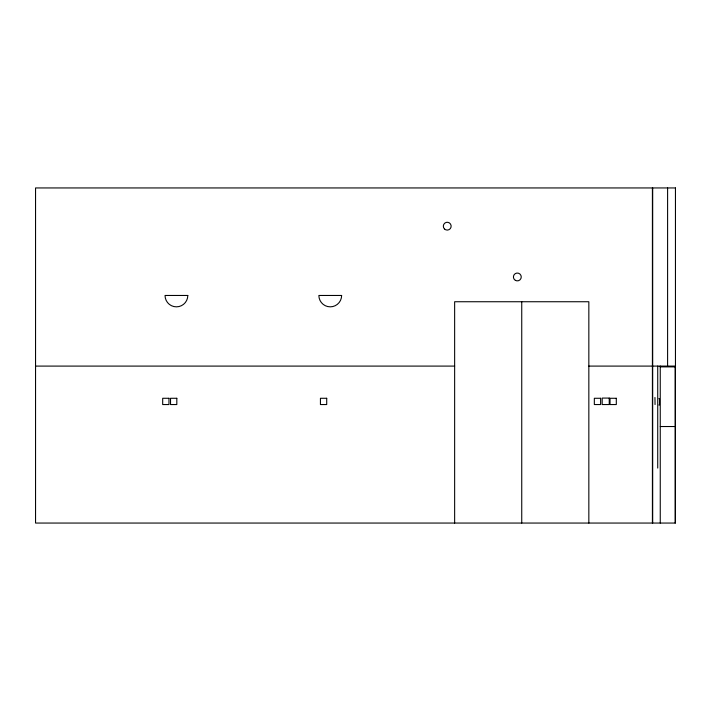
<?xml version="1.0" encoding="UTF-8"?>
<svg xmlns="http://www.w3.org/2000/svg" width="711" height="711" viewBox="0 0 711 711"><rect width="100%" height="100%" fill="white"/><g stroke="black" fill="none" stroke-linecap="round" stroke-linejoin="round"><path stroke-width="1.07" d="M35.55 366.094L454.64 366.094M588.841 366.094L675.166 366.094L675.166 523.056M660.252 366.876L675.166 366.876M654.955 397.485L655.044 404.55M658.919 398.711L659.506 398.711L659.506 404.994L658.919 404.994M660.252 426.529L675.166 426.529M667.602 187.944L667.602 366.094M660.252 366.094L660.252 523.056M657.728 366.094L657.728 468.078M652.689 187.944L652.689 523.056M652.405 187.944L652.405 523.056M588.841 523.056L588.841 301.74L454.64 301.74L454.64 523.056M521.741 301.74L521.741 523.056M675.45 187.944L35.55 187.944L35.55 523.056L675.45 523.056L675.45 187.944M187.802 295.465L165.041 295.465A11.376 11.376 0 0 0 176.426 306.841A11.376 11.376 0 0 0 187.802 295.465M341.627 295.465L318.866 295.465A11.376 11.376 0 0 0 330.242 306.841A11.376 11.376 0 0 0 341.627 295.465M609.247 398.08L602.181 398.08L602.181 404.55L609.247 404.55L609.247 398.08M168.969 398.276L162.686 398.276L162.686 404.55L168.969 404.55L168.969 398.276M176.817 398.276L170.533 398.276L170.533 404.55L176.817 404.55L176.817 398.276M326.713 398.276L320.439 398.276L320.439 404.55L326.713 404.55L326.713 398.276M600.608 398.276L594.334 398.276L594.334 404.55L600.608 404.55L600.608 398.276M616.304 398.276L610.029 398.276L610.029 404.55L616.304 404.55L616.304 398.276M515.368 280.356A3.928 3.928 0 0 0 521.252 276.961A3.928 3.928 0 0 0 515.368 273.566A3.928 3.928 0 0 0 515.368 280.356M444.464 228.951A3.928 3.928 0 0 0 451.023 227.191A3.928 3.928 0 0 0 446.224 222.392A3.928 3.928 0 0 0 444.464 228.951"/></g></svg>
